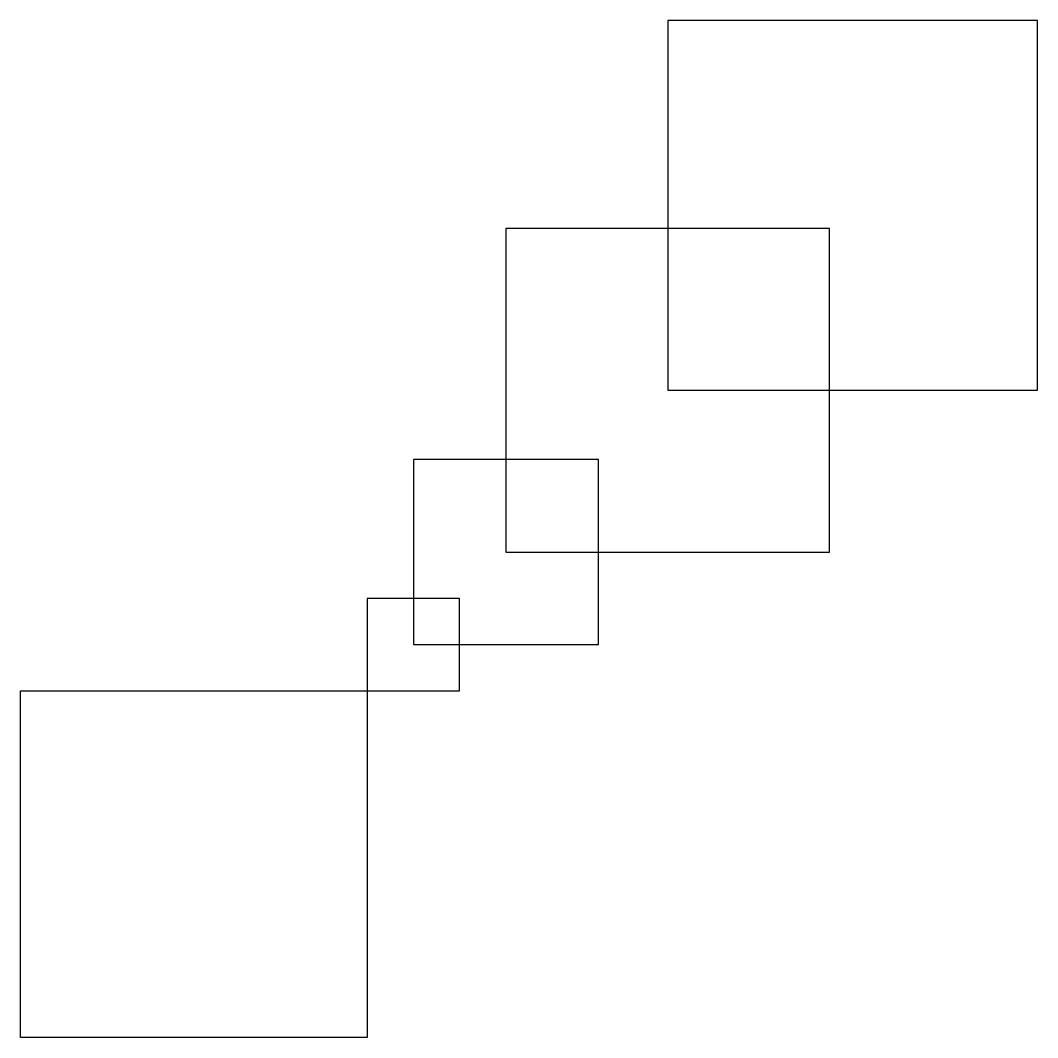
# Model space of a CAD drawing. Header units: inches. Extents: x -3.8 to 7.2, y -3.8 to 7.3.
import ezdxf

# ---------------------------------------------------------------- set-up
doc = ezdxf.new("R2010")
doc.units = ezdxf.units.IN
doc.header["$MEASUREMENT"] = 0

msp = doc.modelspace()

# ---------------------------------------------------------------- linework, layer by layer
for p, q in [((7.25, 7.25), (3.25, 7.25)), ((3.25, 7.25), (3.25, 3.25)), ((7.25, 3.25), (7.25, 7.25)), ((5, 5), (1.5, 5)), ((1.5, 5), (1.5, 1.5)), ((5, 1.5), (5, 5)), ((3.25, 3.25), (7.25, 3.25)), ((2.5, 2.5), (0.5, 2.5)), ((0.5, 2.5), (0.5, 0.5)), ((2.5, 0.5), (2.5, 2.5)), ((1.5, 1.5), (5, 1.5)), ((1, 1), (0, 1)), ((0, 1), (0, 0)), ((1, 0), (1, 1)), ((0.5, 0.5), (2.5, 0.5)), ((-3.75, -3.75), (-3.75, 0)), ((-3.75, 0), (0, 0)), ((0, 0), (1, 0)), ((0, 0), (0, -3.75)), ((0, -3.75), (-3.75, -3.75))]:
    msp.add_line(p, q)

doc.saveas('drawing.dxf')
